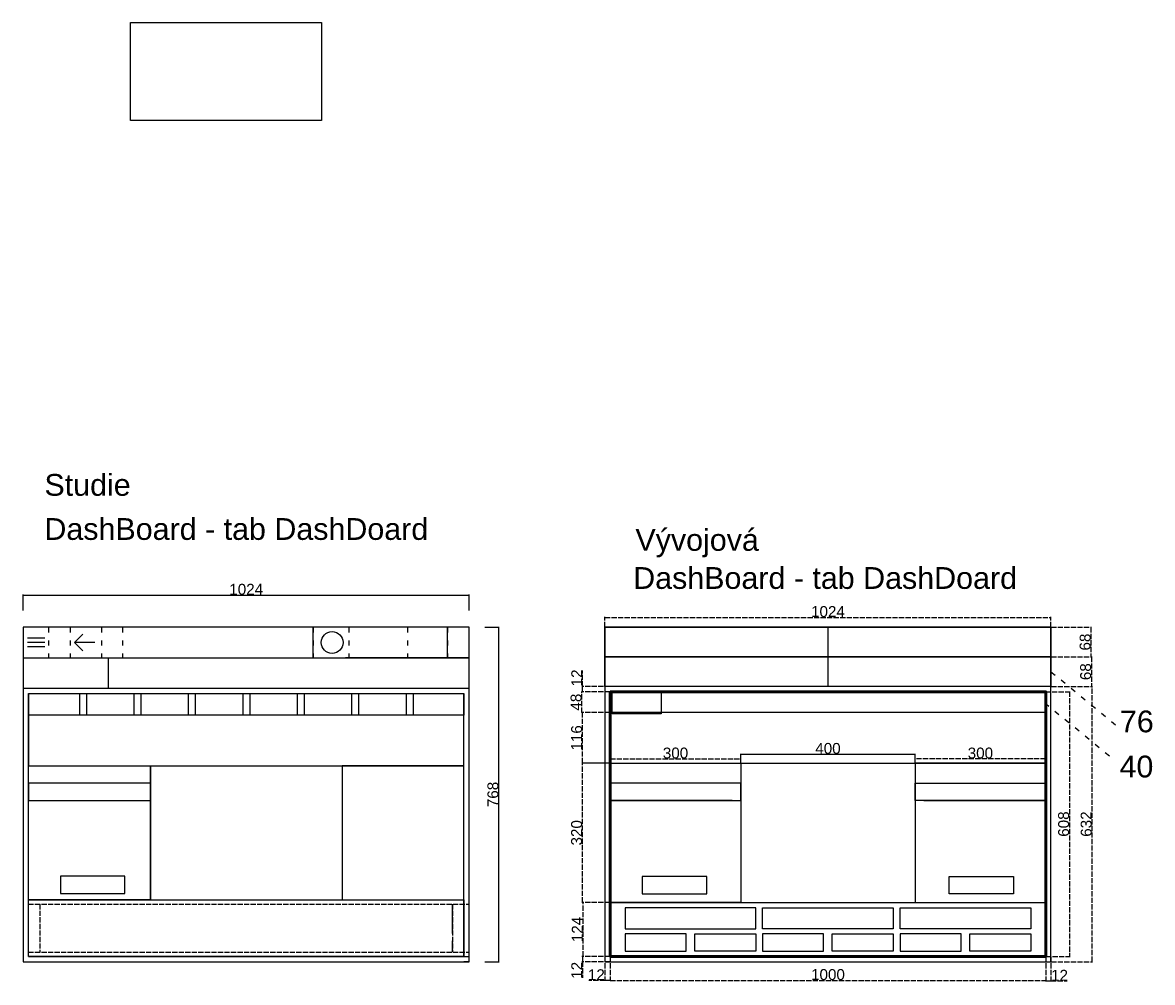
# Model space of a CAD drawing. Header units: millimetres. Extents: x 368 to 21415, y -5781 to 3895.
# Drawn here: x 368 to 2962, y 1394 to 3598 of the extents above; entities that cross this region are included whole.
import ezdxf

# ---------------------------------------------------------------- set-up
doc = ezdxf.new("R2010")
doc.units = ezdxf.units.MM
doc.linetypes.add('ACAD_ISO02W100', pattern=[15, 12, -3])
doc.linetypes.add('ACAD_ISO03W100', pattern=[30, 12, -18])
for name, color, linetype in [('Layer4', 90, 'Continuous'), ('Layer6', 130, 'Continuous'), ('Layer8', 201, 'Continuous')]:
    doc.layers.add(name, color=color, linetype=linetype)
doc.styles.add('Annotative', font='arial.ttf')
doc.styles.get("Standard").update_dxf_attribs({"font": 'arial.ttf'})
doc.dimstyles.new('ISO-25', dxfattribs={"dimtxt": 25, "dimasz": 2.5, "dimexe": 1.25, "dimexo": 0.625, "dimtad": 1, "dimtxsty": 'Standard', "dimblk": 'ARCHTICK', "dimcen": 2.5, "dimadec": 0, "dimazin": 0, "dimtfac": 1, "dimtmove": 0, "dimatfit": 3, "dimldrblk": 'ARCHTICK', "dimfxl": 1, "dimarcsym": 0})

# ---------------------------------------------------------------- blocks, each defined once
blk = doc.blocks.new('_ArchTick')
at = {"color": 0, "linetype": 'ByBlock', "lineweight": 30, "const_width": 0.15}
blk.add_lwpolyline([(-0.5, -0.5), (0.5, 0.5)], dxfattribs=at)
blk = doc.blocks.new('*D1')
at = {"layer": 'Defpoints', "color": 0, "linetype": 'ACAD_ISO02W100', "lineweight": 30, "transparency": 16777216}
for p in [(2729.3, 2231.6), (1705.3, 2209.1), (2729.3, 2209.1)]:
    blk.add_point(p, dxfattribs=at)
at = {"layer": 'Layer8', "color": 0, "linetype": 'ACAD_ISO02W100', "lineweight": -2, "transparency": 16777216}
for p, q in [((1705.3, 2209.7), (1705.3, 2232.9)), ((1705.3, 2231.6), (2729.3, 2231.6)), ((2729.3, 2209.7), (2729.3, 2232.9))]:
    blk.add_line(p, q, dxfattribs=at)
at = {"layer": 'Layer8', "color": 0, "linetype": 'ACAD_ISO02W100', "lineweight": -2, "transparency": 16777216, "xscale": 2.5, "yscale": 2.5, "zscale": 2.5, "rotation": 180}
blk.add_blockref('_ArchTick', (1705.3, 2231.6), dxfattribs=at)
at = {"layer": 'Layer8', "color": 0, "linetype": 'ACAD_ISO02W100', "lineweight": -2, "transparency": 16777216, "xscale": 2.5, "yscale": 2.5, "zscale": 2.5}
blk.add_blockref('_ArchTick', (2729.3, 2231.6), dxfattribs=at)
at = {"layer": 'Layer8', "color": 0, "linetype": 'ACAD_ISO02W100', "transparency": 16777216, "insert": (2217.3, 2245), "char_height": 25, "attachment_point": 5}
blk.add_mtext('1024', dxfattribs=at)
blk = doc.blocks.new('*D3')
at = {"layer": 'Defpoints', "color": 0, "linetype": 'ACAD_ISO02W100', "lineweight": 30, "transparency": 16777216}
for p in [(2729.3, 2209.1), (2729.3, 2141.1), (2821.2, 2141.1)]:
    blk.add_point(p, dxfattribs=at)
at = {"layer": 'Layer8', "color": 0, "linetype": 'ACAD_ISO02W100', "lineweight": -2, "transparency": 16777216}
for p, q in [((2729.9, 2209.1), (2822.4, 2209.1)), ((2821.2, 2209.1), (2821.2, 2141.1)), ((2729.9, 2141.1), (2822.4, 2141.1))]:
    blk.add_line(p, q, dxfattribs=at)
at = {"layer": 'Layer8', "color": 0, "linetype": 'ACAD_ISO02W100', "lineweight": -2, "transparency": 16777216, "xscale": 2.5, "yscale": 2.5, "zscale": 2.5}
for p, rotation in [((2821.2, 2209.1), 90), ((2821.2, 2141.1), 270)]:
    blk.add_blockref('_ArchTick', p, dxfattribs=dict(at, rotation=rotation))
at = {"layer": 'Layer8', "color": 0, "linetype": 'ACAD_ISO02W100', "transparency": 16777216, "insert": (2807.8, 2175.1), "char_height": 25, "attachment_point": 5, "rotation": 90}
blk.add_mtext('68', dxfattribs=at)
blk = doc.blocks.new('*D4')
at = {"layer": 'Defpoints', "color": 0, "linetype": 'ACAD_ISO02W100', "lineweight": 30, "transparency": 16777216}
for p in [(2729.3, 2141.1), (2729.3, 2073.1), (2822.4, 2073.1)]:
    blk.add_point(p, dxfattribs=at)
at = {"layer": 'Layer8', "color": 0, "linetype": 'ACAD_ISO02W100', "lineweight": -2, "transparency": 16777216}
for p, q in [((2729.9, 2141.1), (2823.7, 2141.1)), ((2822.4, 2141.1), (2822.4, 2073.1)), ((2729.9, 2073.1), (2823.7, 2073.1))]:
    blk.add_line(p, q, dxfattribs=at)
at = {"layer": 'Layer8', "color": 0, "linetype": 'ACAD_ISO02W100', "lineweight": -2, "transparency": 16777216, "xscale": 2.5, "yscale": 2.5, "zscale": 2.5}
for p, rotation in [((2822.4, 2141.1), 90), ((2822.4, 2073.1), 270)]:
    blk.add_blockref('_ArchTick', p, dxfattribs=dict(at, rotation=rotation))
at = {"layer": 'Layer8', "color": 0, "linetype": 'ACAD_ISO02W100', "transparency": 16777216, "insert": (2809, 2107.1), "char_height": 25, "attachment_point": 5, "rotation": 90}
blk.add_mtext('68', dxfattribs=at)
blk = doc.blocks.new('*D5')
at = {"layer": 'Defpoints', "color": 0, "linetype": 'ACAD_ISO02W100', "lineweight": 30, "transparency": 16777216}
for p in [(2729.3, 2073.1), (2823.7, 2073.1), (2729.3, 1441.1)]:
    blk.add_point(p, dxfattribs=at)
at = {"layer": 'Layer8', "color": 0, "linetype": 'ACAD_ISO02W100', "lineweight": -2, "transparency": 16777216}
for p, q in [((2729.9, 2073.1), (2824.9, 2073.1)), ((2823.7, 1441.1), (2823.7, 2073.1)), ((2729.9, 1441.1), (2824.9, 1441.1))]:
    blk.add_line(p, q, dxfattribs=at)
at = {"layer": 'Layer8', "color": 0, "linetype": 'ACAD_ISO02W100', "lineweight": -2, "transparency": 16777216, "xscale": 2.5, "yscale": 2.5, "zscale": 2.5}
for p, rotation in [((2823.7, 2073.1), 90), ((2823.7, 1441.1), 270)]:
    blk.add_blockref('_ArchTick', p, dxfattribs=dict(at, rotation=rotation))
at = {"layer": 'Layer8', "color": 0, "linetype": 'ACAD_ISO02W100', "transparency": 16777216, "insert": (2810.3, 1757.1), "char_height": 25, "attachment_point": 5, "rotation": 90}
blk.add_mtext('632', dxfattribs=at)
blk = doc.blocks.new('*D6')
at = {"layer": 'Defpoints', "color": 0, "linetype": 'ACAD_ISO02W100', "lineweight": 30, "transparency": 16777216}
for p in [(1654.9, 1577.1), (1717.3, 1577.1), (1717.3, 1453.1)]:
    blk.add_point(p, dxfattribs=at)
at = {"layer": 'Layer8', "color": 0, "linetype": 'ACAD_ISO02W100', "lineweight": -2, "transparency": 16777216}
for p, q in [((1716.7, 1577.1), (1653.7, 1577.1)), ((1654.9, 1453.1), (1654.9, 1577.1)), ((1716.7, 1453.1), (1653.7, 1453.1))]:
    blk.add_line(p, q, dxfattribs=at)
at = {"layer": 'Layer8', "color": 0, "linetype": 'ACAD_ISO02W100', "lineweight": -2, "transparency": 16777216, "xscale": 2.5, "yscale": 2.5, "zscale": 2.5}
for p, rotation in [((1654.9, 1577.1), 90), ((1654.9, 1453.1), 270)]:
    blk.add_blockref('_ArchTick', p, dxfattribs=dict(at, rotation=rotation))
at = {"layer": 'Layer8', "color": 0, "linetype": 'ACAD_ISO02W100', "transparency": 16777216, "insert": (1641.7, 1515.1), "char_height": 25, "attachment_point": 5, "rotation": 90}
blk.add_mtext('124', dxfattribs=at)
blk = doc.blocks.new('*D7')
at = {"layer": 'Defpoints', "color": 0, "linetype": 'ACAD_ISO02W100', "lineweight": 30, "transparency": 16777216}
for p in [(1653.7, 1897.1), (1717.3, 1897.1), (1717.3, 1577.1)]:
    blk.add_point(p, dxfattribs=at)
at = {"layer": 'Layer8', "color": 0, "linetype": 'ACAD_ISO02W100', "lineweight": -2, "transparency": 16777216}
for p, q in [((1716.7, 1897.1), (1652.4, 1897.1)), ((1653.7, 1577.1), (1653.7, 1897.1)), ((1716.7, 1577.1), (1652.4, 1577.1))]:
    blk.add_line(p, q, dxfattribs=at)
at = {"layer": 'Layer8', "color": 0, "linetype": 'ACAD_ISO02W100', "lineweight": -2, "transparency": 16777216, "xscale": 2.5, "yscale": 2.5, "zscale": 2.5}
for p, rotation in [((1653.7, 1897.1), 90), ((1653.7, 1577.1), 270)]:
    blk.add_blockref('_ArchTick', p, dxfattribs=dict(at, rotation=rotation))
at = {"layer": 'Layer8', "color": 0, "linetype": 'ACAD_ISO02W100', "transparency": 16777216, "insert": (1640.3, 1737.1), "char_height": 25, "attachment_point": 5, "rotation": 90}
blk.add_mtext('320', dxfattribs=at)
blk = doc.blocks.new('*D8')
at = {"layer": 'Defpoints', "color": 0, "linetype": 'ACAD_ISO02W100', "lineweight": 30, "transparency": 16777216}
for p in [(1653.7, 2013.1), (1717.3, 2013.1), (1720.2, 1897.1)]:
    blk.add_point(p, dxfattribs=at)
at = {"layer": 'Layer8', "color": 0, "linetype": 'ACAD_ISO02W100', "lineweight": -2, "transparency": 16777216}
for p, q in [((1716.7, 2013.1), (1652.4, 2013.1)), ((1653.7, 1897.1), (1653.7, 2013.1)), ((1719.5, 1897.1), (1652.4, 1897.1))]:
    blk.add_line(p, q, dxfattribs=at)
at = {"layer": 'Layer8', "color": 0, "linetype": 'ACAD_ISO02W100', "lineweight": -2, "transparency": 16777216, "xscale": 2.5, "yscale": 2.5, "zscale": 2.5}
for p, rotation in [((1653.7, 2013.1), 90), ((1653.7, 1897.1), 270)]:
    blk.add_blockref('_ArchTick', p, dxfattribs=dict(at, rotation=rotation))
at = {"layer": 'Layer8', "color": 0, "linetype": 'ACAD_ISO02W100', "transparency": 16777216, "insert": (1640.3, 1955.1), "char_height": 25, "attachment_point": 5, "rotation": 90}
blk.add_mtext('116', dxfattribs=at)
blk = doc.blocks.new('*D9')
at = {"layer": 'Defpoints', "color": 0, "linetype": 'ACAD_ISO02W100', "lineweight": 30, "transparency": 16777216}
for p in [(1652.4, 2061.1), (1717.3, 2061.1), (1717.3, 2013.1)]:
    blk.add_point(p, dxfattribs=at)
at = {"layer": 'Layer8', "color": 0, "linetype": 'ACAD_ISO02W100', "lineweight": -2, "transparency": 16777216}
for p, q in [((1716.7, 2061.1), (1651.2, 2061.1)), ((1652.4, 2013.1), (1652.4, 2061.1)), ((1716.7, 2013.1), (1651.2, 2013.1))]:
    blk.add_line(p, q, dxfattribs=at)
at = {"layer": 'Layer8', "color": 0, "linetype": 'ACAD_ISO02W100', "lineweight": -2, "transparency": 16777216, "xscale": 2.5, "yscale": 2.5, "zscale": 2.5}
for p, rotation in [((1652.4, 2061.1), 90), ((1652.4, 2013.1), 270)]:
    blk.add_blockref('_ArchTick', p, dxfattribs=dict(at, rotation=rotation))
at = {"layer": 'Layer8', "color": 0, "linetype": 'ACAD_ISO02W100', "transparency": 16777216, "insert": (1639, 2037.1), "char_height": 25, "attachment_point": 5, "rotation": 90}
blk.add_mtext('48', dxfattribs=at)
blk = doc.blocks.new('*D10')
at = {"layer": 'Defpoints', "color": 0, "linetype": 'ACAD_ISO02W100', "lineweight": 30, "transparency": 16777216}
for p in [(1653.7, 2073.1), (1717.3, 2073.1), (1717.3, 2061.1)]:
    blk.add_point(p, dxfattribs=at)
at = {"layer": 'Layer8', "color": 0, "linetype": 'ACAD_ISO02W100', "lineweight": -2, "transparency": 16777216}
for p, q in [((1653.7, 2073.1), (1653.7, 2110)), ((1716.7, 2073.1), (1652.4, 2073.1)), ((1716.7, 2061.1), (1652.4, 2061.1)), ((1653.7, 2061.1), (1653.7, 2073.1))]:
    blk.add_line(p, q, dxfattribs=at)
at = {"layer": 'Layer8', "color": 0, "linetype": 'ACAD_ISO02W100', "lineweight": -2, "transparency": 16777216, "xscale": 2.5, "yscale": 2.5, "zscale": 2.5}
for p, rotation in [((1653.7, 2073.1), 90), ((1653.7, 2061.1), 270)]:
    blk.add_blockref('_ArchTick', p, dxfattribs=dict(at, rotation=rotation))
at = {"layer": 'Layer8', "color": 0, "linetype": 'ACAD_ISO02W100', "transparency": 16777216, "insert": (1640.5, 2092.8), "char_height": 25, "attachment_point": 5, "rotation": 90}
blk.add_mtext('12', dxfattribs=at)
blk = doc.blocks.new('*D11')
at = {"layer": 'Defpoints', "color": 0, "linetype": 'ACAD_ISO02W100', "lineweight": 30, "transparency": 16777216}
for p in [(1717.3, 1453.1), (1653.7, 1441.1), (1717.3, 1441.1)]:
    blk.add_point(p, dxfattribs=at)
at = {"layer": 'Layer8', "color": 0, "linetype": 'ACAD_ISO02W100', "lineweight": -2, "transparency": 16777216}
for p, q in [((1716.7, 1453.1), (1652.4, 1453.1)), ((1653.7, 1453.1), (1653.7, 1441.1)), ((1716.7, 1441.1), (1652.4, 1441.1)), ((1653.7, 1441.1), (1653.7, 1404.1))]:
    blk.add_line(p, q, dxfattribs=at)
at = {"layer": 'Layer8', "color": 0, "linetype": 'ACAD_ISO02W100', "lineweight": -2, "transparency": 16777216, "xscale": 2.5, "yscale": 2.5, "zscale": 2.5}
for p, rotation in [((1653.7, 1453.1), 90), ((1653.7, 1441.1), 270)]:
    blk.add_blockref('_ArchTick', p, dxfattribs=dict(at, rotation=rotation))
at = {"layer": 'Layer8', "color": 0, "linetype": 'ACAD_ISO02W100', "transparency": 16777216, "insert": (1640.5, 1421.3), "char_height": 25, "attachment_point": 5, "rotation": 90}
blk.add_mtext('12', dxfattribs=at)
blk = doc.blocks.new('*D12')
at = {"layer": 'Defpoints', "color": 0, "linetype": 'ACAD_ISO02W100', "lineweight": 30, "transparency": 16777216}
for p in [(2017.3, 1906.7), (2017.3, 1897.1), (1717.3, 1891.1)]:
    blk.add_point(p, dxfattribs=at)
at = {"layer": 'Layer8', "color": 0, "linetype": 'ACAD_ISO02W100', "lineweight": -2, "transparency": 16777216}
for p, q in [((1717.3, 1891.7), (1717.3, 1908)), ((1717.3, 1906.7), (2017.3, 1906.7)), ((2017.3, 1897.7), (2017.3, 1908))]:
    blk.add_line(p, q, dxfattribs=at)
at = {"layer": 'Layer8', "color": 0, "linetype": 'ACAD_ISO02W100', "lineweight": -2, "transparency": 16777216, "xscale": 2.5, "yscale": 2.5, "zscale": 2.5, "rotation": 180}
blk.add_blockref('_ArchTick', (1717.3, 1906.7), dxfattribs=at)
at = {"layer": 'Layer8', "color": 0, "linetype": 'ACAD_ISO02W100', "lineweight": -2, "transparency": 16777216, "xscale": 2.5, "yscale": 2.5, "zscale": 2.5}
blk.add_blockref('_ArchTick', (2017.3, 1906.7), dxfattribs=at)
at = {"layer": 'Layer8', "color": 0, "linetype": 'ACAD_ISO02W100', "transparency": 16777216, "insert": (1867.3, 1920.1), "char_height": 25, "attachment_point": 5}
blk.add_mtext('300', dxfattribs=at)
blk = doc.blocks.new('*D13')
at = {"layer": 'Defpoints', "color": 0, "linetype": 'ACAD_ISO02W100', "lineweight": 30, "transparency": 16777216}
for p in [(1717.3, 1453.1), (2717.3, 1453.1), (2717.3, 1398)]:
    blk.add_point(p, dxfattribs=at)
at = {"layer": 'Layer8', "color": 0, "linetype": 'ACAD_ISO02W100', "lineweight": -2, "transparency": 16777216}
for p, q in [((1717.3, 1452.4), (1717.3, 1396.8)), ((2717.3, 1452.4), (2717.3, 1396.8)), ((1717.3, 1398), (2717.3, 1398))]:
    blk.add_line(p, q, dxfattribs=at)
at = {"layer": 'Layer8', "color": 0, "linetype": 'ACAD_ISO02W100', "lineweight": -2, "transparency": 16777216, "xscale": 2.5, "yscale": 2.5, "zscale": 2.5, "rotation": 180}
blk.add_blockref('_ArchTick', (1717.3, 1398), dxfattribs=at)
at = {"layer": 'Layer8', "color": 0, "linetype": 'ACAD_ISO02W100', "lineweight": -2, "transparency": 16777216, "xscale": 2.5, "yscale": 2.5, "zscale": 2.5}
blk.add_blockref('_ArchTick', (2717.3, 1398), dxfattribs=at)
at = {"layer": 'Layer8', "color": 0, "linetype": 'ACAD_ISO02W100', "transparency": 16777216, "insert": (2217.3, 1411.4), "char_height": 25, "attachment_point": 5}
blk.add_mtext('1000', dxfattribs=at)
blk = doc.blocks.new('*D14')
at = {"layer": 'Defpoints', "color": 0, "linetype": 'ACAD_ISO02W100', "lineweight": 30, "transparency": 16777216}
for p in [(1705.3, 1453.1), (1717.3, 1453.1), (1705.3, 1398)]:
    blk.add_point(p, dxfattribs=at)
at = {"layer": 'Layer8', "color": 0, "linetype": 'ACAD_ISO02W100', "lineweight": -2, "transparency": 16777216}
for p, q in [((1705.3, 1452.4), (1705.3, 1396.8)), ((1717.3, 1452.4), (1717.3, 1396.8)), ((1705.3, 1398), (1668.4, 1398)), ((1717.3, 1398), (1705.3, 1398))]:
    blk.add_line(p, q, dxfattribs=at)
at = {"layer": 'Layer8', "color": 0, "linetype": 'ACAD_ISO02W100', "lineweight": -2, "transparency": 16777216, "xscale": 2.5, "yscale": 2.5, "zscale": 2.5, "rotation": 180}
blk.add_blockref('_ArchTick', (1705.3, 1398), dxfattribs=at)
at = {"layer": 'Layer8', "color": 0, "linetype": 'ACAD_ISO02W100', "lineweight": -2, "transparency": 16777216, "xscale": 2.5, "yscale": 2.5, "zscale": 2.5}
blk.add_blockref('_ArchTick', (1717.3, 1398), dxfattribs=at)
at = {"layer": 'Layer8', "color": 0, "linetype": 'ACAD_ISO02W100', "transparency": 16777216, "insert": (1685.6, 1411.2), "char_height": 25, "attachment_point": 5}
blk.add_mtext('12', dxfattribs=at)
blk = doc.blocks.new('*D15')
at = {"layer": 'Defpoints', "color": 0, "linetype": 'ACAD_ISO02W100', "lineweight": 30, "transparency": 16777216}
for p in [(2717.3, 1453.1), (2729.3, 1453.1), (2729.3, 1396.8)]:
    blk.add_point(p, dxfattribs=at)
at = {"layer": 'Layer8', "color": 0, "linetype": 'ACAD_ISO02W100', "lineweight": -2, "transparency": 16777216}
for p, q in [((2717.3, 1452.4), (2717.3, 1395.5)), ((2729.3, 1452.4), (2729.3, 1395.5)), ((2717.3, 1396.8), (2729.3, 1396.8)), ((2729.3, 1396.8), (2766.3, 1396.8))]:
    blk.add_line(p, q, dxfattribs=at)
at = {"layer": 'Layer8', "color": 0, "linetype": 'ACAD_ISO02W100', "lineweight": -2, "transparency": 16777216, "xscale": 2.5, "yscale": 2.5, "zscale": 2.5, "rotation": 180}
blk.add_blockref('_ArchTick', (2717.3, 1396.8), dxfattribs=at)
at = {"layer": 'Layer8', "color": 0, "linetype": 'ACAD_ISO02W100', "lineweight": -2, "transparency": 16777216, "xscale": 2.5, "yscale": 2.5, "zscale": 2.5}
blk.add_blockref('_ArchTick', (2729.3, 1396.8), dxfattribs=at)
at = {"layer": 'Layer8', "color": 0, "linetype": 'ACAD_ISO02W100', "transparency": 16777216, "insert": (2749, 1409.9), "char_height": 25, "attachment_point": 5}
blk.add_mtext('12', dxfattribs=at)
blk = doc.blocks.new('*D16')
at = {"layer": 'Defpoints', "color": 0, "linetype": 'ACAD_ISO02W100', "lineweight": 30, "transparency": 16777216}
for p in [(2716.1, 2061.1), (2717.3, 1453.1), (2771.9, 1453.1)]:
    blk.add_point(p, dxfattribs=at)
at = {"layer": 'Layer8', "color": 0, "linetype": 'ACAD_ISO02W100', "lineweight": -2, "transparency": 16777216}
for p, q in [((2716.7, 2061.1), (2773.1, 2061.1)), ((2771.9, 2061.1), (2771.9, 1453.1)), ((2717.9, 1453.1), (2773.1, 1453.1))]:
    blk.add_line(p, q, dxfattribs=at)
at = {"layer": 'Layer8', "color": 0, "linetype": 'ACAD_ISO02W100', "lineweight": -2, "transparency": 16777216, "xscale": 2.5, "yscale": 2.5, "zscale": 2.5}
for p, rotation in [((2771.9, 2061.1), 90), ((2771.9, 1453.1), 270)]:
    blk.add_blockref('_ArchTick', p, dxfattribs=dict(at, rotation=rotation))
at = {"layer": 'Layer8', "color": 0, "linetype": 'ACAD_ISO02W100', "transparency": 16777216, "insert": (2758.5, 1757.1), "char_height": 25, "attachment_point": 5, "rotation": 90}
blk.add_mtext('608', dxfattribs=at)
blk = doc.blocks.new('*D45')
at = {"layer": 'Defpoints', "color": 0, "lineweight": 30, "transparency": 16777216}
for p in [(1393.6, 2282.8), (369.6, 2246.9), (1393.6, 2246.9)]:
    blk.add_point(p, dxfattribs=at)
at = {"layer": 'Layer8', "color": 0, "lineweight": -2, "transparency": 16777216}
for p, q in [((369.6, 2247.5), (369.6, 2284.1)), ((369.6, 2282.8), (1393.6, 2282.8)), ((1393.6, 2247.5), (1393.6, 2284.1))]:
    blk.add_line(p, q, dxfattribs=at)
at = {"layer": 'Layer8', "color": 0, "lineweight": -2, "transparency": 16777216, "xscale": 2.5, "yscale": 2.5, "zscale": 2.5, "rotation": 180}
blk.add_blockref('_ArchTick', (369.6, 2282.8), dxfattribs=at)
at = {"layer": 'Layer8', "color": 0, "lineweight": -2, "transparency": 16777216, "xscale": 2.5, "yscale": 2.5, "zscale": 2.5}
blk.add_blockref('_ArchTick', (1393.6, 2282.8), dxfattribs=at)
at = {"layer": 'Layer8', "color": 0, "lineweight": 30, "transparency": 16777216, "insert": (881.6, 2296.2), "char_height": 25, "attachment_point": 5}
blk.add_mtext('1024', dxfattribs=at)
blk = doc.blocks.new('*D46')
at = {"layer": 'Defpoints', "color": 0, "lineweight": 30, "transparency": 16777216}
for p in [(1428.4, 2209.1), (1461.4, 2209.1), (1428.4, 1441.1)]:
    blk.add_point(p, dxfattribs=at)
at = {"layer": 'Layer8', "color": 0, "lineweight": -2, "transparency": 16777216}
for p, q in [((1429.1, 2209.1), (1462.7, 2209.1)), ((1461.4, 1441.1), (1461.4, 2209.1)), ((1429.1, 1441.1), (1462.7, 1441.1))]:
    blk.add_line(p, q, dxfattribs=at)
at = {"layer": 'Layer8', "color": 0, "lineweight": -2, "transparency": 16777216, "xscale": 2.5, "yscale": 2.5, "zscale": 2.5}
for p, rotation in [((1461.4, 2209.1), 90), ((1461.4, 1441.1), 270)]:
    blk.add_blockref('_ArchTick', p, dxfattribs=dict(at, rotation=rotation))
at = {"layer": 'Layer8', "color": 0, "lineweight": 30, "transparency": 16777216, "insert": (1448.1, 1825.1), "char_height": 25, "attachment_point": 5, "rotation": 90}
blk.add_mtext('768', dxfattribs=at)
blk = doc.blocks.new('*D47')
at = {"layer": 'Defpoints', "color": 0, "linetype": 'ACAD_ISO02W100', "lineweight": 30, "transparency": 16777216}
for p in [(2417.3, 1906.7), (2417.3, 1897.1), (2717.3, 1891.1)]:
    blk.add_point(p, dxfattribs=at)
at = {"layer": 'Layer8', "color": 0, "linetype": 'ACAD_ISO02W100', "lineweight": -2, "transparency": 16777216}
for p, q in [((2417.3, 1897.7), (2417.3, 1908)), ((2717.3, 1906.7), (2417.3, 1906.7)), ((2717.3, 1891.7), (2717.3, 1908))]:
    blk.add_line(p, q, dxfattribs=at)
at = {"layer": 'Layer8', "color": 0, "linetype": 'ACAD_ISO02W100', "lineweight": -2, "transparency": 16777216, "xscale": 2.5, "yscale": 2.5, "zscale": 2.5, "rotation": 180}
blk.add_blockref('_ArchTick', (2417.3, 1906.7), dxfattribs=at)
at = {"layer": 'Layer8', "color": 0, "linetype": 'ACAD_ISO02W100', "lineweight": -2, "transparency": 16777216, "xscale": 2.5, "yscale": 2.5, "zscale": 2.5}
blk.add_blockref('_ArchTick', (2717.3, 1906.7), dxfattribs=at)
at = {"layer": 'Layer8', "color": 0, "linetype": 'ACAD_ISO02W100', "transparency": 16777216, "insert": (2567.3, 1920.1), "char_height": 25, "attachment_point": 5}
blk.add_mtext('300', dxfattribs=at)
blk = doc.blocks.new('*D48')
at = {"layer": 'Defpoints', "color": 0, "lineweight": 30, "transparency": 16777216}
for p in [(2017.3, 1897.1), (2417.3, 1917.3), (2417.3, 1897.1)]:
    blk.add_point(p, dxfattribs=at)
at = {"layer": 'Layer8', "color": 0, "lineweight": -2, "transparency": 16777216}
for p, q in [((2017.3, 1897.7), (2017.3, 1918.5)), ((2017.3, 1917.3), (2417.3, 1917.3)), ((2417.3, 1897.7), (2417.3, 1918.5))]:
    blk.add_line(p, q, dxfattribs=at)
at = {"layer": 'Layer8', "color": 0, "lineweight": -2, "transparency": 16777216, "xscale": 2.5, "yscale": 2.5, "zscale": 2.5, "rotation": 180}
blk.add_blockref('_ArchTick', (2017.3, 1917.3), dxfattribs=at)
at = {"layer": 'Layer8', "color": 0, "lineweight": -2, "transparency": 16777216, "xscale": 2.5, "yscale": 2.5, "zscale": 2.5}
blk.add_blockref('_ArchTick', (2417.3, 1917.3), dxfattribs=at)
at = {"layer": 'Layer8', "color": 0, "lineweight": 30, "transparency": 16777216, "insert": (2217.3, 1930.7), "char_height": 25, "attachment_point": 5}
blk.add_mtext('400', dxfattribs=at)

msp = doc.modelspace()

# ---------------------------------------------------------------- linework, layer by layer
at = {"lineweight": 30}
for p, q in [((661.576, 1583.074), (661.576, 1891.074)), ((661.576, 1891.074), (661.576, 1851.074)), ((661.576, 1851.074), (381.576, 1851.074)), ((381.576, 1851.074), (381.576, 1811.074)), ((381.576, 1811.074), (661.576, 1811.074)), ((602.86, 1597.451), (602.86, 1637.451)), ((381.576, 1583.074), (661.576, 1583.074)), ((454.86, 1597.451), (602.86, 1597.451))]:
    msp.add_line(p, q, dxfattribs=at)
at = {"color": 7, "lineweight": 30, "true_color": 0xffffff}
msp.add_lwpolyline([(1722.088, 2060.286), (1834.088, 2060.286), (1834.088, 2010.286), (1722.088, 2010.286)], close=True, dxfattribs=at)
at = {"lineweight": 30}
for points in [[(454.86, 1597.451), (602.86, 1597.451), (602.86, 1637.451), (454.86, 1637.451)], [(1791.046, 1597.074), (1939.046, 1597.074), (1939.046, 1637.074), (1791.046, 1637.074)], [(2643.561, 1597.074), (2495.561, 1597.074), (2495.561, 1637.074), (2643.561, 1637.074)], [(1751.38, 1516.401), (2051.38, 1516.401), (2051.38, 1565.074), (1751.38, 1565.074)], [(2367.019, 1516.401), (2067.019, 1516.401), (2067.019, 1565.074), (2367.019, 1565.074)], [(2683.226, 1516.401), (2383.226, 1516.401), (2383.226, 1565.074), (2683.226, 1565.074)], [(1751.38, 1465.074), (1891.38, 1465.074), (1891.38, 1505.074), (1751.38, 1505.074)], [(2051.38, 1465.074), (1911.38, 1465.074), (1911.38, 1505.074), (2051.38, 1505.074)], [(2067.019, 1465.074), (2207.019, 1465.074), (2207.019, 1505.074), (2067.019, 1505.074)], [(2367.019, 1465.074), (2227.019, 1465.074), (2227.019, 1505.074), (2367.019, 1505.074)], [(2383.226, 1465.074), (2523.226, 1465.074), (2523.226, 1505.074), (2383.226, 1505.074)], [(2683.226, 1465.074), (2543.226, 1465.074), (2543.226, 1505.074), (2683.226, 1505.074)]]:
    msp.add_lwpolyline(points, close=True, dxfattribs=at)
at = {"layer": 'Layer4', "color": 5, "lineweight": 30}
msp.add_lwpolyline([(1705.303, 2209.074), (2729.303, 2209.074), (2729.303, 2141.074), (1705.303, 2141.074)], close=True, dxfattribs=at)
at = {"layer": 'Layer4', "lineweight": 30}
msp.add_lwpolyline([(1705.303, 2141.074), (2729.303, 2141.074), (2729.303, 2073.074), (1705.303, 2073.074)], close=True, dxfattribs=at)
at = {"layer": 'Layer4', "color": 215, "lineweight": 60, "true_color": 0xa953a0}
msp.add_lwpolyline([(1717.303, 2061.074), (2717.303, 2061.074), (2717.303, 1453.074), (1717.303, 1453.074)], close=True, dxfattribs=at)
at = {"layer": 'Layer4', "color": 52, "lineweight": 30, "true_color": 0xc8c92d}
for points in [[(1381.576, 2007.074), (381.576, 2007.074), (381.576, 1891.074), (1381.576, 1891.074)], [(2717.303, 2013.074), (1717.303, 2013.074), (1717.303, 1897.074), (2717.303, 1897.074)], [(1717.303, 1897.074), (2017.303, 1897.074), (2017.303, 1577.074), (1717.303, 1577.074)], [(2717.303, 1897.074), (2417.303, 1897.074), (2417.303, 1577.074), (2717.303, 1577.074)], [(381.576, 1891.074), (661.576, 1891.074), (661.576, 1583.074), (381.576, 1583.074)], [(1381.576, 1891.074), (1101.576, 1891.074), (1101.576, 1583.074), (1381.576, 1583.074)], [(381.576, 1583.074), (1381.576, 1583.074), (1381.576, 1453.074), (381.576, 1453.074)], [(1717.303, 1577.074), (2717.303, 1577.074), (2717.303, 1453.074), (1717.303, 1453.074)]]:
    msp.add_lwpolyline(points, close=True, dxfattribs=at)
at = {"layer": 'Layer6'}
for p, q in [((369.576, 2209.074), (369.576, 2139.074)), ((1035.644, 2139.074), (1035.644, 2209.074)), ((1343.576, 2139.074), (1343.576, 2209.074)), ((1393.576, 1441.074), (1393.576, 2209.074)), ((419.576, 2184.074), (379.576, 2184.074)), ((487.659, 2174.074), (506.489, 2192.904)), ((419.576, 2174.074), (379.576, 2174.074)), ((419.576, 2164.074), (379.576, 2164.074)), ((533.746, 2174.074), (487.659, 2174.074)), ((487.659, 2174.074), (506.489, 2155.244)), ((369.576, 2139.074), (1393.576, 2139.074)), ((369.576, 2139.074), (369.576, 2069.074)), ((565.576, 2069.074), (565.576, 2139.074)), ((1393.576, 2139.074), (1109.576, 2139.074)), ((1393.576, 2139.074), (1343.576, 2139.074)), ((369.576, 2069.074), (1393.576, 2069.074)), ((369.576, 2069.074), (565.576, 2069.074)), ((381.576, 1453.074), (381.576, 2057.074)), ((381.576, 2057.074), (1381.576, 2057.074)), ((381.576, 2057.074), (381.576, 2007.074)), ((498.576, 2057.074), (498.576, 2007.074)), ((514.576, 2057.074), (514.576, 2007.074)), ((623.576, 2057.074), (623.576, 2007.074)), ((639.576, 2057.074), (639.576, 2007.074)), ((748.576, 2057.074), (748.576, 2007.074)), ((764.576, 2057.074), (764.576, 2007.074)), ((873.576, 2057.074), (873.576, 2007.074)), ((889.576, 2057.074), (889.576, 2007.074)), ((998.576, 2057.074), (998.576, 2007.074)), ((1014.576, 2057.074), (1014.576, 2007.074)), ((1123.576, 2057.074), (1123.576, 2007.074)), ((1139.576, 2057.074), (1139.576, 2007.074)), ((1248.576, 2057.074), (1248.576, 2007.074)), ((1264.576, 2057.074), (1264.576, 2007.074)), ((1381.576, 1453.074), (1381.576, 2057.074)), ((1381.576, 2057.074), (1381.576, 2007.074)), ((1355.576, 1506.074), (1355.576, 1573.074)), ((1355.576, 1463.074), (1355.576, 1489.074)), ((381.576, 1453.074), (1393.576, 1453.074)), ((369.576, 1441.074), (1393.576, 1441.074)), ((369.576, 1441.074), (381.576, 1441.074)), ((1393.576, 1441.074), (1381.576, 1441.074))]:
    msp.add_line(p, q, dxfattribs=at)
at = {"layer": 'Layer6', "linetype": 'ACAD_ISO02W100'}
for p, q in [((381.576, 1573.074), (1393.576, 1573.074)), ((407.576, 1573.074), (407.576, 1463.074)), ((1355.576, 1573.074), (1355.576, 1463.074)), ((381.576, 1463.074), (1393.576, 1463.074))]:
    msp.add_line(p, q, dxfattribs=at)
at = {"layer": 'Layer6', "lineweight": 30}
for points in [[(369.576, 1441.074), (1393.576, 1441.074), (1393.576, 2209.074), (369.576, 2209.074)], [(1705.303, 1441.074), (2729.303, 1441.074), (2729.303, 2209.074), (1705.303, 2209.074)]]:
    msp.add_lwpolyline(points, close=True, dxfattribs=at)
at = {"layer": 'Layer6'}
msp.add_circle((1078.763, 2174.074), 25.077, dxfattribs=at)
at = {"layer": 'Layer8', "color": 7, "linetype": 'ACAD_ISO03W100', "true_color": 0xffffff}
for p, q in [((427.612, 2209.074), (427.612, 2139.074)), ((477.379, 2209.074), (477.379, 2139.074)), ((549.661, 2209.074), (549.661, 2139.074)), ((597.429, 2209.074), (597.429, 2139.074)), ((1035.644, 2209.074), (1035.644, 2139.074)), ((1343.576, 2209.074), (1343.576, 2139.074))]:
    msp.add_line(p, q, dxfattribs=at)
at = {"layer": 'Layer8', "color": 85, "linetype": 'ACAD_ISO03W100', "true_color": 0x58ba48}
for p, q in [((1117.331, 2209.074), (1117.331, 2139.074)), ((1251.576, 2209.074), (1251.576, 2139.074))]:
    msp.add_line(p, q, dxfattribs=at)
at = {"layer": 'Layer8', "color": 7, "lineweight": 30, "true_color": 0xffffff}
for p, q in [((2217.303, 2209.074), (2217.303, 2141.074)), ((2217.303, 2141.074), (2217.303, 2073.074)), ((1997.303, 1811.074), (1717.303, 1811.074)), ((2437.303, 1811.074), (2717.303, 1811.074))]:
    msp.add_line(p, q, dxfattribs=at)
at = {"layer": 'Layer8', "color": 242, "linetype": 'ACAD_ISO03W100', "lineweight": 30, "true_color": 0xcd2027}
for p, q in [((2729.303, 2107.074), (2879.656, 1983.387)), ((2715.073, 2035.832), (2865.425, 1912.145))]:
    msp.add_line(p, q, dxfattribs=at)
at = {"layer": 'Layer8', "color": 0, "lineweight": 30}
msp.add_lwpolyline([(616.066, 3597.704), (1054.342, 3597.704), (1054.342, 3372.533), (616.066, 3372.533)], close=True, dxfattribs=at)
at = {"layer": 'Layer8', "color": 7, "lineweight": 30, "true_color": 0xffffff}
for points in [[(1717.303, 1811.074), (2017.303, 1811.074), (2017.303, 1851.074), (1717.303, 1851.074)], [(2717.303, 1811.074), (2417.303, 1811.074), (2417.303, 1851.074), (2717.303, 1851.074)]]:
    msp.add_lwpolyline(points, close=True, dxfattribs=at)

# ---------------------------------------------------------------- texts
at = {"layer": 'Layer8', "color": 4, "lineweight": 30, "char_height": 50, "width": 616.22463, "attachment_point": 1, "style": 'Annotative'}
for s, insert in [('Studie', (418.299, 2561.073)), ('Vývojová ', (1775.21, 2434.742))]:
    msp.add_mtext(s, dxfattribs=dict(at, insert=insert))
at = {"layer": 'Layer8', "color": 0, "lineweight": 30, "char_height": 50, "width": 1116.01954, "attachment_point": 1, "style": 'Annotative'}
for insert in [(418.299, 2459.769), (1770.107, 2347.25)]:
    msp.add_mtext('DashBoard - tab DashDoard', dxfattribs=dict(at, insert=insert))
at = {"layer": 'Layer8', "color": 242, "linetype": 'ACAD_ISO03W100', "lineweight": 30, "true_color": 0xcd2027, "char_height": 50, "width": 196.64673, "attachment_point": 1, "style": 'Annotative'}
for s, insert in [('76', (2887.578, 2017.901)), ('40', (2886.752, 1914.263))]:
    msp.add_mtext(s, dxfattribs=dict(at, insert=insert))

# ---------------------------------------------------------------- dimensions: what is measured, and where the dimension line sits
at = {"layer": 'Layer8', "color": 7, "lineweight": 30, "true_color": 0xffffff}
dim = msp.add_linear_dim(base=(1393.576, 2282.831), p1=(369.576, 2246.89), p2=(1393.576, 2246.89), dimstyle='ISO-25', dxfattribs=at)
dim.commit()
dim.dimension.update_dxf_attribs({"geometry": '*D45', "text_midpoint": (881.576, 2296.221)})
at = {"layer": 'Layer8', "linetype": 'ACAD_ISO02W100'}
for base, p1, p2, picture, middle in [((2729.303, 2231.618), (1705.303, 2209.074), (2729.303, 2209.074), '*D1', (2217.303, 2245.007)), ((2017.303, 1906.708), (1717.303, 1891.074), (2017.303, 1897.074), '*D12', (1867.303, 1920.106)), ((1705.303, 1398.007), (1717.303, 1453.074), (1705.303, 1453.074), '*D14', (1685.577, 1411.183)), ((2717.303, 1398.007), (1717.303, 1453.074), (2717.303, 1453.074), '*D13', (2217.303, 1411.396)), ((2729.303, 1396.757), (2717.303, 1453.074), (2729.303, 1453.074), '*D15', (2749.029, 1409.933))]:
    dim = msp.add_linear_dim(base=base, p1=p1, p2=p2, dimstyle='ISO-25', dxfattribs=at)
    dim.commit()
    dim.dimension.update_dxf_attribs({"geometry": picture, "text_midpoint": middle})
at = {"layer": 'Layer8', "color": 7, "lineweight": 30, "true_color": 0xffffff}
dim = msp.add_linear_dim(base=(1461.448, 2209.074), p1=(1428.45, 1441.074), p2=(1428.45, 2209.074), angle=90, dimstyle='ISO-25', dxfattribs=at)
dim.commit()
dim.dimension.update_dxf_attribs({"geometry": '*D46', "text_midpoint": (1448.059, 1825.074)})
at = {"layer": 'Layer8', "linetype": 'ACAD_ISO02W100'}
for base, p1, p2, angle, picture, middle in [((2821.151, 2141.074), (2729.303, 2209.074), (2729.303, 2141.074), 90, '*D3', (2807.762, 2175.074)), ((2822.401, 2073.074), (2729.303, 2141.074), (2729.303, 2073.074), 90, '*D4', (2809.012, 2107.074)), ((1653.666, 2073.074), (1717.303, 2061.074), (1717.303, 2073.074), 90, '*D10', (1640.49, 2092.8)), ((1652.416, 2061.074), (1717.303, 2013.074), (1717.303, 2061.074), 90, '*D9', (1639.027, 2037.074)), ((2771.854, 1453.074), (2716.053, 2061.074), (2717.303, 1453.074), 90, '*D16', (2758.464, 1757.074)), ((2823.651, 2073.074), (2729.303, 1441.074), (2729.303, 2073.074), 90, '*D5', (2810.253, 1757.074)), ((1653.666, 2013.074), (1720.156, 1897.074), (1717.303, 2013.074), 90, '*D8', (1640.277, 1955.074)), ((2417.303, 1906.708), (2717.303, 1891.074), (2417.303, 1897.074), 180, '*D47', (2567.303, 1920.106)), ((1653.666, 1897.074), (1717.303, 1577.074), (1717.303, 1897.074), 90, '*D7', (1640.268, 1737.074)), ((1654.916, 1577.074), (1717.303, 1453.074), (1717.303, 1577.074), 90, '*D6', (1641.74, 1515.074)), ((1653.666, 1441.074), (1717.303, 1453.074), (1717.303, 1441.074), 90, '*D11', (1640.49, 1421.348))]:
    dim = msp.add_linear_dim(base=base, p1=p1, p2=p2, angle=angle, dimstyle='ISO-25', dxfattribs=at)
    dim.commit()
    dim.dimension.update_dxf_attribs({"geometry": picture, "text_midpoint": middle})
at = {"layer": 'Layer8', "lineweight": 30}
dim = msp.add_linear_dim(base=(2417.303, 1917.263), p1=(2017.303, 1897.074), p2=(2417.303, 1897.074), dimstyle='ISO-25', dxfattribs=at)
dim.commit()
dim.dimension.update_dxf_attribs({"geometry": '*D48', "text_midpoint": (2217.303, 1930.652)})

doc.saveas('drawing.dxf')
